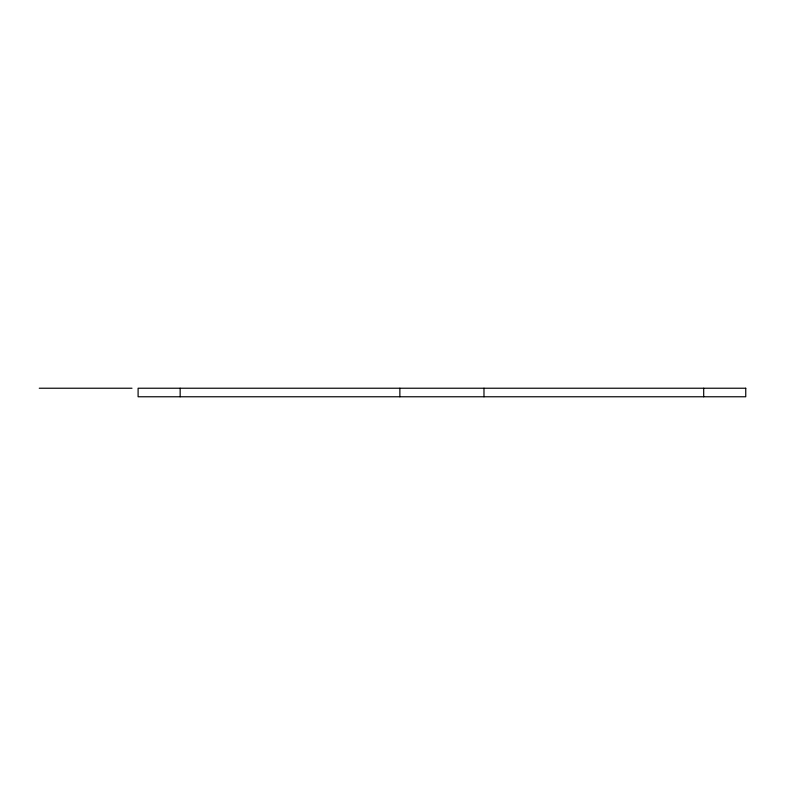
<?xml version="1.0" encoding="UTF-8"?>
<svg xmlns="http://www.w3.org/2000/svg" width="785" height="785" viewBox="0 0 785 785"><rect width="100%" height="100%" fill="white"/><g stroke="black" fill="none" stroke-linecap="round" stroke-linejoin="round"><path stroke-width="1.18" d="M39.25 388.232L132.008 388.232M703.694 388.232L703.694 396.768M483.982 388.232L483.982 396.768M399.869 388.232L399.869 396.768M180.157 388.232L180.157 396.768M745.75 388.232L138.101 388.232L138.101 396.768L745.75 396.768L745.75 388.232"/></g></svg>
